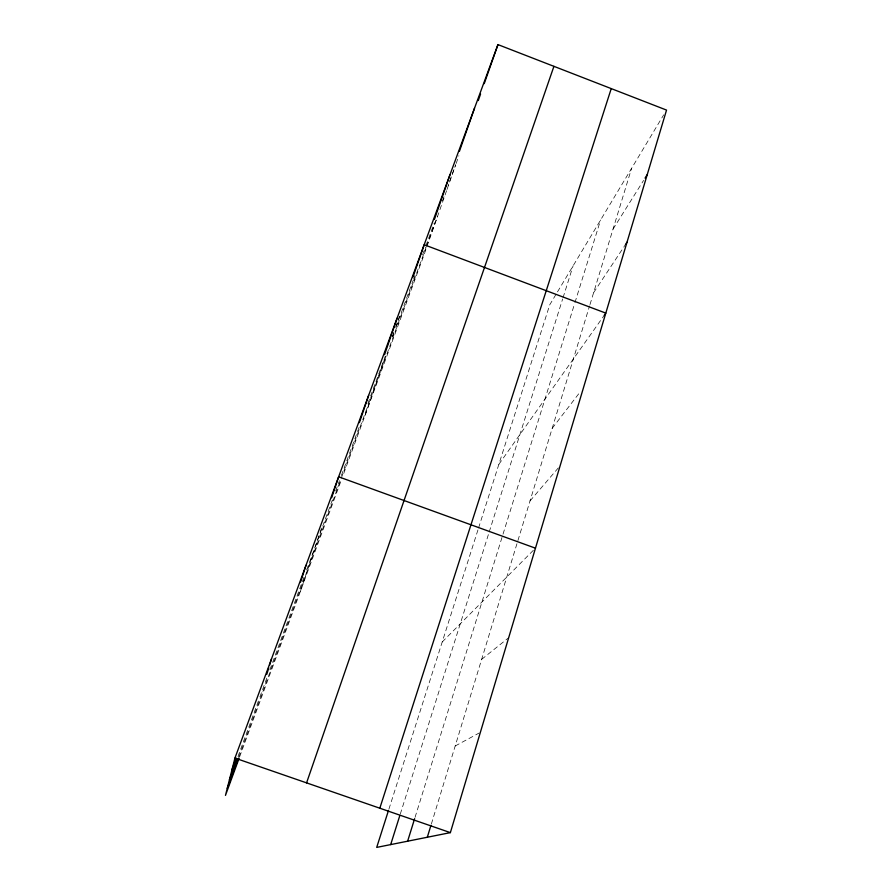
<?xml version="1.0" encoding="UTF-8"?>
<svg xmlns="http://www.w3.org/2000/svg" width="892" height="892" viewBox="0 0 892 892"><rect width="100%" height="100%" fill="white"/><g stroke="black" fill="none" stroke-linecap="round" stroke-linejoin="round"><path stroke-width="0.67" stroke-dasharray="4.46 3.34" d="M431.36 824.03L589.567 305.923M589.98 304.596L631.569 168.387M415.048 817.34L502.609 535.479M503.021 534.152L574.548 303.871M574.961 302.544L600.595 220.012M400.274 814.14L488.794 533.282M489.206 531.966L562.651 298.954M563.064 297.627L573.054 265.939M388.912 809.133L478.157 529.279M478.569 527.964L549.74 304.808L556.786 293.055M300.37 591.496L321.521 528.109M365.096 415.326L385.589 356.164M392.302 336.797L394.074 331.679M395.847 326.561L397.174 322.714M398.066 320.15L399.426 316.225M446.569 190.732L423.176 257.242L342.874 475.804M447.026 189.427L455.7 164.764L448.118 185.38M456.158 163.481L458.878 155.721M237.997 756.472L259.427 698.246M259.895 696.953L267.511 676.247M269.897 669.781L288.462 619.327M288.93 618.033L301.83 582.978M302.31 581.684L304.696 575.195M306.614 569.999L332.816 498.751M335.682 490.99L339.484 480.643M341.391 475.469L359.844 425.294M367.905 403.385L385.233 356.309M392.447 336.685L393.896 332.761M395.814 327.531L413.141 280.456M413.609 279.174L415.025 275.327M422.574 254.8L425.406 247.106M425.874 245.824L434.371 222.732M442.432 200.845L444.327 195.683M238.655 757.33L340.744 479.617M341.223 478.313L426.064 247.552M426.543 246.248L437.593 216.187M239.636 756.806L340.956 481.022M557.489 291.874L663.681 114.845M613.005 229.188L643.589 180.418M593.626 292.654L625.493 244.508M498.862 464.331L604.218 315.344M552.193 428.327L580.146 391.956M530.015 500.936L559.228 466.839M442.22 641.972L534.52 549.138M481.635 659.366L508.685 637.713M455.188 745.991L479.16 733.023"/><path stroke-width="1.34" d="M388.488 810.449L376.703 847.4L450.371 832.626L666.536 110.084L497.959 44.6L234.942 758.088L225.464 795.396L239.167 758.088M266.82 674.274L268.771 667.863M269.551 665.298L271.514 658.898M427.313 837.253L430.947 825.345M407.633 841.201L414.635 818.655M390.674 844.601L399.85 815.466M379.814 808.219L611.243 88.609M300.593 582.041L306.012 565.283M331.646 497.758L338.637 476.807L535.468 548.179M359.398 422.641L368.63 395.446M384.575 354.682L397.107 318.188M306.569 782.875L553.921 66.343M412.963 277.133L424.179 244.743L605.802 313.103L604.218 315.344M434.46 219.287L449.958 174.821M459.391 151.372L474.522 108.177M478.279 100.562L480.565 94.05M484.233 83.647L497.959 44.6M231.965 769.796L236.246 758.167M229.434 779.764L237.049 759.059M227.248 788.338L238.175 758.624M645.05 178.099L647.235 174.609M625.493 244.508L627.009 242.211M234.942 758.088L450.371 832.626"/></g></svg>
